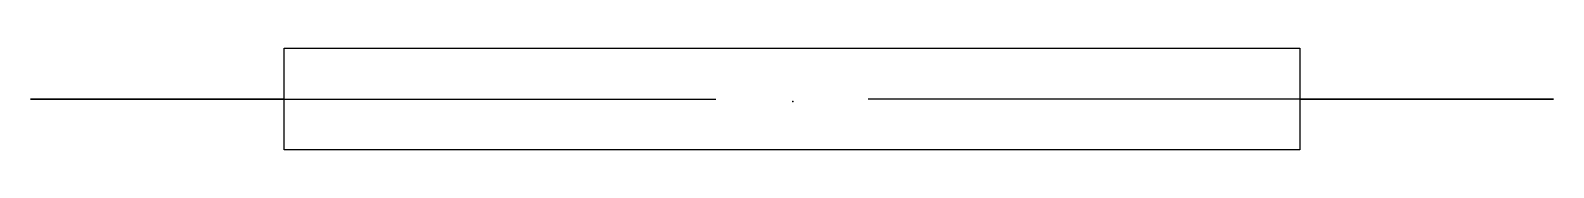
# Model space of a CAD drawing. Extents: x -50 to 10, y -2 to 2.
import ezdxf

# ---------------------------------------------------------------- set-up
doc = ezdxf.new("R2010")
doc.units = 0
doc.header["$MEASUREMENT"] = 0
doc.layers.get('0').update_dxf_attribs({"linetype": 'CONTINUOUS'})

msp = doc.modelspace()

# ---------------------------------------------------------------- linework, layer by layer
at = {"linetype": 'CONTINUOUS'}
for p, q in [((-40, 2), (0, 2)), ((-40, -2), (-40, 2)), ((0, 2), (0, -2)), ((0, 0), (10, 0)), ((0, -2), (-40, -2))]:
    msp.add_line(p, q, dxfattribs=at)
at = {"color": 5, "linetype": 'CONTINUOUS'}
for p, q in [((-50, 0), (-23, 0)), ((-40, 0), (-50, 0)), ((10, 0), (-17, 0))]:
    msp.add_line(p, q, dxfattribs=at)
at = {"linetype": 'CONTINUOUS'}
msp.add_point((-19.965, -0.095), dxfattribs=at)

doc.saveas('drawing.dxf')
